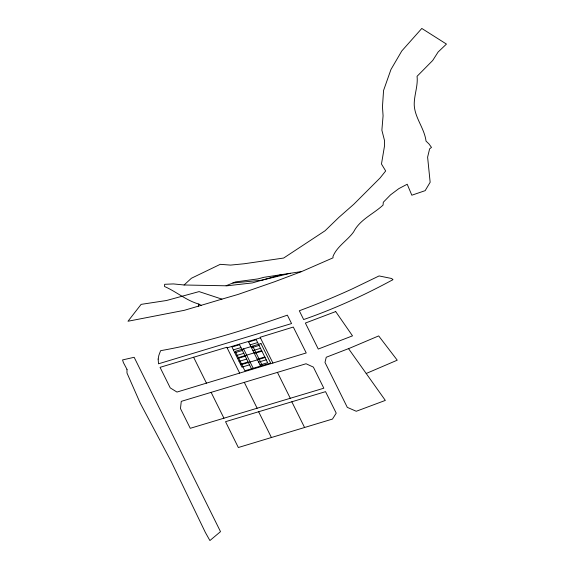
<?xml version="1.0" encoding="UTF-8"?>
<svg xmlns="http://www.w3.org/2000/svg" width="569" height="569" viewBox="0 0 569 569"><rect width="100%" height="100%" fill="white"/><g stroke="black" fill="none" stroke-linecap="round" stroke-linejoin="round"><path stroke-width="0.85" d="M301.655 271.548L274.571 281.755L238.07 294.429L221.917 299.13L199.079 291.598L166.511 300.503L141.119 304.372L127.982 321.25L184.256 310.325L198.339 306.172L198.801 304.066C186.276 300.51 176.333 291.634 164.519 286.499L164.654 284.301L173.424 283.924L184.1 284.991L226.988 285.809L252.309 282.928L281.299 274.663L301.655 271.548L333.05 257.828L332.957 256.548C336.976 246.327 347.41 240.595 353.626 231.903C359.942 219.506 373.278 214.157 383.065 205.089L383.3 202.258L390.54 194.854L398.826 188.631L407.205 184.235L411.835 195.21L425.157 190.658L430.15 182.279L427.611 157.151L429.623 148.822L431.487 147.407L428.998 143.943L426.032 141.112C424.438 128.267 414.872 118.011 414.225 105.016C414.012 95.357 418.165 85.855 417.063 76.31L432.696 60.485L438.123 52.014L446.452 44.076L421.807 28.45L401.785 50.961L390.953 69.51L383.563 90.471L382.46 106.744L383.079 115.813L381.877 130.209L384.537 140.628L384.495 146.055L381.472 164.021L385.682 170.963L380.085 177.962L353.776 204.292L338.996 217.273L325.041 230.786L283.668 258.034L244.179 263.767L230.566 265.097L220.267 264.329L191.412 278.248L184.1 284.991M226.085 285.759L235.523 281.904L257.942 278.902L263.902 277.309L281.299 274.663M366.208 373.492L397.24 360.184L378.677 335.909L350.02 348.057L326.243 357.247L324.991 362.403L347.296 407.361L356.258 411.266L385.334 400.412L348.541 348.648M272.907 363.029L260.125 337.275L293.305 327.054L306.236 352.958L176.966 392.062L170.245 387.894L160.053 367.339L226.839 347.268L239.641 373.1M211.127 392.361L181.269 401.365L180.473 408.563L190.252 428.308L323.832 388.207L313.377 367.105L306.051 363.755L211.127 392.361L223.944 418.194M271.413 437.518L238.333 447.519L225.523 421.686L325.546 391.657L336.222 413.151L332.488 419.061L271.413 437.518L258.632 411.75M227.123 347.844L260.41 337.844M239.542 344.714L231.953 346.998L241.932 367.126L249.521 364.843M248.646 341.976L256.235 339.7L267.643 362.702L260.054 364.985M233.375 349.871L240.964 347.588M250.068 344.857L257.657 342.574M234.798 352.744L242.387 350.468M251.498 347.73L259.087 345.447M236.227 355.625L243.817 353.342M252.921 350.604L260.51 348.32M238.347 357.631L261.655 350.625M237.65 358.498L245.239 356.215M254.35 353.477L261.939 351.201M239.08 361.372L246.669 359.096M240.502 364.252L248.091 361.969M257.202 359.231L264.791 356.948M241.768 364.53L265.076 357.524M258.625 362.104L266.214 359.828M198.339 306.172L221.917 299.13M290.29 273.291L261.804 280.225L232.813 283.013M198.801 304.066L201.163 305.34M277.437 372.382L290.282 398.286M291.819 401.785L304.579 427.504M252.679 346.123L262.316 365.561M248.39 341.457L260.887 366.671M243.568 348.854L253.205 368.292M239.279 344.195L251.79 369.423M244.307 382.368L257.138 408.229M193.616 357.261L206.462 383.136M127.001 369.395L126.979 373.001L140.266 403.215L171.326 461.751L205.338 532.413L209.904 540.55L220.509 531.645L134.163 357.289L122.548 359.935L123.395 362.595L127.001 369.395M158.161 359.075L158.509 363.811L291.563 323.555L287.359 315.148C245.908 329.607 203.937 343.086 160.6 350.675L158.843 355.383L158.161 359.075M392.852 279.72C364.21 295.283 334.458 308.839 303.661 319.55L299.315 310.774L308.747 307.196A639.279 487.555 -1.9 0 0 352.346 288.853L379.096 275.937L391.792 278.533L392.852 279.72M335.689 311.57L305.389 323.057L318.263 349.053L352.517 335.859L335.689 311.57M261.007 343.619L235.239 351.358L244.876 370.796L270.645 363.05L261.007 343.619"/></g></svg>
